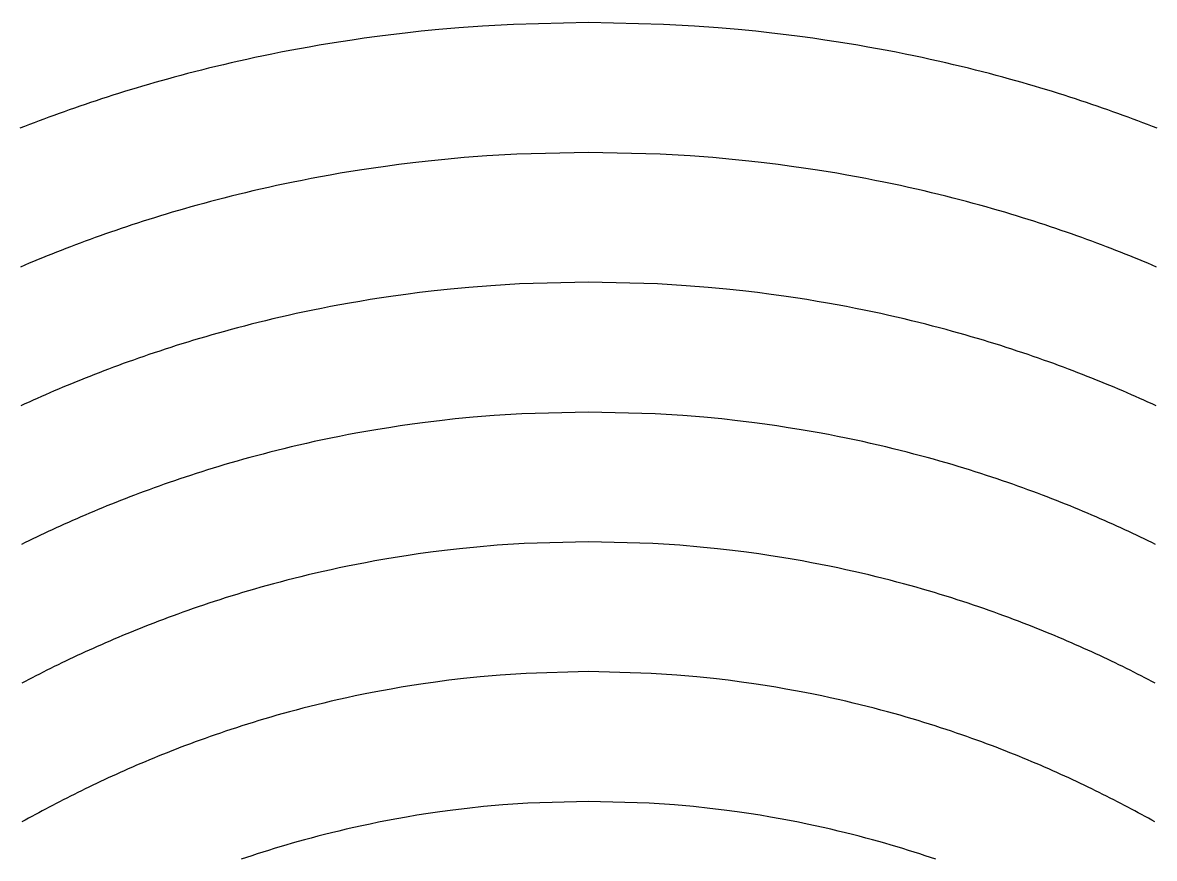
# Model space of a CAD drawing. Extents: x 2 to 198, y -170 to -3.
# Drawn here: x 76.64 to 122.85, y -95.03 to -60.92 of the extents above; entities that cross this region are included whole.
import ezdxf

# ---------------------------------------------------------------- set-up
doc = ezdxf.new("R2010")
doc.units = 0
doc.layers.add('MyLines', color=7, linetype='Continuous')

msp = doc.modelspace()

# ---------------------------------------------------------------- linework, layer by layer
at = {"layer": 'MyLines'}
for p, q in [((99.746, -60.921), (96.689, -60.992)), ((102.802, -60.992), (99.746, -60.921)), ((91.669, -61.417), (91.113, -61.489)), ((92.266, -61.346), (91.669, -61.417)), ((92.917, -61.275), (92.266, -61.346)), ((93.636, -61.204), (92.917, -61.275)), ((94.454, -61.133), (93.636, -61.204)), ((95.424, -61.063), (94.454, -61.133)), ((96.689, -60.992), (95.424, -61.063)), ((104.067, -61.063), (102.802, -60.992)), ((105.037, -61.133), (104.067, -61.063)), ((105.855, -61.204), (105.037, -61.133)), ((106.574, -61.275), (105.855, -61.204)), ((107.225, -61.346), (106.574, -61.275)), ((107.822, -61.417), (107.225, -61.346)), ((108.378, -61.489), (107.822, -61.417)), ((88.751, -61.846), (88.339, -61.918)), ((89.181, -61.774), (88.751, -61.846)), ((89.628, -61.703), (89.181, -61.774)), ((90.097, -61.631), (89.628, -61.703)), ((90.591, -61.56), (90.097, -61.631)), ((91.113, -61.489), (90.591, -61.56)), ((108.9, -61.56), (108.378, -61.489)), ((109.394, -61.631), (108.9, -61.56)), ((109.863, -61.703), (109.394, -61.631)), ((110.311, -61.774), (109.863, -61.703)), ((110.74, -61.846), (110.311, -61.774)), ((111.153, -61.918), (110.74, -61.846)), ((86.127, -62.35), (85.794, -62.422)), ((86.47, -62.277), (86.127, -62.35)), ((86.821, -62.205), (86.47, -62.277)), ((87.183, -62.133), (86.821, -62.205)), ((87.556, -62.061), (87.183, -62.133)), ((87.94, -61.989), (87.556, -62.061)), ((88.339, -61.918), (87.94, -61.989)), ((111.551, -61.989), (111.153, -61.918)), ((111.935, -62.061), (111.551, -61.989)), ((112.308, -62.133), (111.935, -62.061)), ((112.67, -62.205), (112.308, -62.133)), ((113.022, -62.277), (112.67, -62.205)), ((113.364, -62.35), (113.022, -62.277)), ((113.697, -62.422), (113.364, -62.35)), ((84.236, -62.785), (83.944, -62.857)), ((84.535, -62.712), (84.236, -62.785)), ((84.839, -62.639), (84.535, -62.712)), ((85.15, -62.567), (84.839, -62.639)), ((85.468, -62.494), (85.15, -62.567)), ((85.794, -62.422), (85.468, -62.494)), ((114.023, -62.494), (113.697, -62.422)), ((114.341, -62.567), (114.023, -62.494)), ((114.652, -62.639), (114.341, -62.567)), ((114.956, -62.712), (114.652, -62.639)), ((115.255, -62.785), (114.956, -62.712)), ((115.547, -62.857), (115.255, -62.785)), ((82.297, -63.296), (82.038, -63.369)), ((82.56, -63.223), (82.297, -63.296)), ((82.827, -63.149), (82.56, -63.223)), ((83.099, -63.076), (82.827, -63.149)), ((83.376, -63.003), (83.099, -63.076)), ((83.657, -62.93), (83.376, -63.003)), ((83.944, -62.857), (83.657, -62.93)), ((115.834, -62.93), (115.547, -62.857)), ((116.116, -63.003), (115.834, -62.93)), ((116.392, -63.076), (116.116, -63.003)), ((116.664, -63.149), (116.392, -63.076)), ((116.931, -63.223), (116.664, -63.149)), ((117.195, -63.296), (116.931, -63.223)), ((117.453, -63.369), (117.195, -63.296)), ((80.799, -63.738), (80.561, -63.811)), ((81.039, -63.664), (80.799, -63.738)), ((81.284, -63.59), (81.039, -63.664)), ((81.531, -63.516), (81.284, -63.59)), ((81.783, -63.443), (81.531, -63.516)), ((82.038, -63.369), (81.783, -63.443)), ((117.709, -63.443), (117.453, -63.369)), ((117.96, -63.516), (117.709, -63.443)), ((118.207, -63.59), (117.96, -63.516)), ((118.452, -63.664), (118.207, -63.59)), ((118.693, -63.738), (118.452, -63.664)), ((118.93, -63.811), (118.693, -63.738)), ((79.417, -64.182), (79.196, -64.257)), ((79.64, -64.108), (79.417, -64.182)), ((79.866, -64.034), (79.64, -64.108)), ((80.095, -63.959), (79.866, -64.034)), ((80.326, -63.885), (80.095, -63.959)), ((80.561, -63.811), (80.326, -63.885)), ((119.165, -63.885), (118.93, -63.811)), ((119.396, -63.959), (119.165, -63.885)), ((119.625, -64.034), (119.396, -63.959)), ((119.851, -64.108), (119.625, -64.034)), ((120.074, -64.182), (119.851, -64.108)), ((120.295, -64.257), (120.074, -64.182)), ((78.129, -64.63), (77.923, -64.705)), ((78.338, -64.555), (78.129, -64.63)), ((78.549, -64.48), (78.338, -64.555)), ((78.762, -64.406), (78.549, -64.48)), ((78.978, -64.331), (78.762, -64.406)), ((79.196, -64.257), (78.978, -64.331)), ((120.513, -64.331), (120.295, -64.257)), ((120.729, -64.406), (120.513, -64.331)), ((120.942, -64.48), (120.729, -64.406)), ((121.153, -64.555), (120.942, -64.48)), ((121.362, -64.63), (121.153, -64.555)), ((121.569, -64.705), (121.362, -64.63)), ((76.92, -65.081), (76.725, -65.156)), ((77.116, -65.006), (76.92, -65.081)), ((77.315, -64.93), (77.116, -65.006)), ((77.515, -64.855), (77.315, -64.93)), ((77.718, -64.78), (77.515, -64.855)), ((77.923, -64.705), (77.718, -64.78)), ((121.773, -64.78), (121.569, -64.705)), ((121.976, -64.855), (121.773, -64.78)), ((122.176, -64.93), (121.976, -64.855)), ((122.375, -65.006), (122.176, -64.93)), ((122.572, -65.081), (122.375, -65.006)), ((122.766, -65.156), (122.572, -65.081)), ((76.725, -65.156), (76.532, -65.232)), ((122.96, -65.232), (122.766, -65.156)), ((93.885, -66.502), (93.195, -66.573)), ((94.67, -66.431), (93.885, -66.502)), ((95.6, -66.36), (94.67, -66.431)), ((96.814, -66.289), (95.6, -66.36)), ((99.746, -66.219), (96.814, -66.289)), ((102.677, -66.289), (99.746, -66.219)), ((103.891, -66.36), (102.677, -66.289)), ((104.822, -66.431), (103.891, -66.36)), ((105.606, -66.502), (104.822, -66.431)), ((106.296, -66.573), (105.606, -66.502)), ((90.49, -66.928), (90.04, -67)), ((90.963, -66.857), (90.49, -66.928)), ((91.464, -66.786), (90.963, -66.857)), ((91.997, -66.715), (91.464, -66.786)), ((92.571, -66.644), (91.997, -66.715)), ((93.195, -66.573), (92.571, -66.644)), ((106.92, -66.644), (106.296, -66.573)), ((107.494, -66.715), (106.92, -66.644)), ((108.027, -66.786), (107.494, -66.715)), ((108.528, -66.857), (108.027, -66.786)), ((109.001, -66.928), (108.528, -66.857)), ((109.451, -67), (109.001, -66.928)), ((87.692, -67.43), (87.345, -67.502)), ((88.05, -67.358), (87.692, -67.43)), ((88.42, -67.286), (88.05, -67.358)), ((88.802, -67.215), (88.42, -67.286)), ((89.198, -67.143), (88.802, -67.215)), ((89.61, -67.071), (89.198, -67.143)), ((90.04, -67), (89.61, -67.071)), ((109.881, -67.071), (109.451, -67)), ((110.293, -67.143), (109.881, -67.071)), ((110.689, -67.215), (110.293, -67.143)), ((111.072, -67.286), (110.689, -67.215)), ((111.441, -67.358), (111.072, -67.286)), ((111.799, -67.43), (111.441, -67.358)), ((112.146, -67.502), (111.799, -67.43)), ((85.741, -67.863), (85.442, -67.935)), ((86.046, -67.79), (85.741, -67.863)), ((86.359, -67.718), (86.046, -67.79)), ((86.679, -67.646), (86.359, -67.718)), ((87.008, -67.574), (86.679, -67.646)), ((87.345, -67.502), (87.008, -67.574)), ((112.483, -67.574), (112.146, -67.502)), ((112.812, -67.646), (112.483, -67.574)), ((113.132, -67.718), (112.812, -67.646)), ((113.445, -67.79), (113.132, -67.718)), ((113.75, -67.863), (113.445, -67.79)), ((114.049, -67.935), (113.75, -67.863)), ((83.771, -68.371), (83.51, -68.444)), ((84.037, -68.298), (83.771, -68.371)), ((84.307, -68.225), (84.037, -68.298)), ((84.583, -68.153), (84.307, -68.225)), ((84.863, -68.08), (84.583, -68.153)), ((85.15, -68.007), (84.863, -68.08)), ((85.442, -67.935), (85.15, -68.007)), ((114.341, -68.007), (114.049, -67.935)), ((114.628, -68.08), (114.341, -68.007)), ((114.909, -68.153), (114.628, -68.08)), ((115.184, -68.225), (114.909, -68.153)), ((115.454, -68.298), (115.184, -68.225)), ((115.72, -68.371), (115.454, -68.298)), ((115.981, -68.444), (115.72, -68.371)), ((82.265, -68.81), (82.027, -68.883)), ((82.506, -68.736), (82.265, -68.81)), ((82.751, -68.663), (82.506, -68.736)), ((83, -68.59), (82.751, -68.663)), ((83.253, -68.517), (83, -68.59)), ((83.51, -68.444), (83.253, -68.517)), ((116.238, -68.517), (115.981, -68.444)), ((116.491, -68.59), (116.238, -68.517)), ((116.74, -68.663), (116.491, -68.59)), ((116.985, -68.736), (116.74, -68.663)), ((117.226, -68.81), (116.985, -68.736)), ((117.464, -68.883), (117.226, -68.81)), ((80.885, -69.251), (80.665, -69.325)), ((81.107, -69.177), (80.885, -69.251)), ((81.332, -69.104), (81.107, -69.177)), ((81.561, -69.03), (81.332, -69.104)), ((81.792, -68.956), (81.561, -69.03)), ((82.027, -68.883), (81.792, -68.956)), ((117.699, -68.956), (117.464, -68.883)), ((117.93, -69.03), (117.699, -68.956)), ((118.159, -69.104), (117.93, -69.03)), ((118.384, -69.177), (118.159, -69.104)), ((118.607, -69.251), (118.384, -69.177)), ((118.826, -69.325), (118.607, -69.251)), ((79.604, -69.696), (79.399, -69.77)), ((79.811, -69.621), (79.604, -69.696)), ((80.021, -69.547), (79.811, -69.621)), ((80.233, -69.473), (80.021, -69.547)), ((80.448, -69.399), (80.233, -69.473)), ((80.665, -69.325), (80.448, -69.399)), ((119.044, -69.399), (118.826, -69.325)), ((119.258, -69.473), (119.044, -69.399)), ((119.47, -69.547), (119.258, -69.473)), ((119.68, -69.621), (119.47, -69.547)), ((119.887, -69.696), (119.68, -69.621)), ((120.092, -69.77), (119.887, -69.696)), ((78.212, -70.218), (78.021, -70.293)), ((78.405, -70.143), (78.212, -70.218)), ((78.6, -70.068), (78.405, -70.143)), ((78.796, -69.993), (78.6, -70.068)), ((78.995, -69.919), (78.796, -69.993)), ((79.196, -69.844), (78.995, -69.919)), ((79.399, -69.77), (79.196, -69.844)), ((120.295, -69.844), (120.092, -69.77)), ((120.496, -69.919), (120.295, -69.844)), ((120.695, -69.993), (120.496, -69.919)), ((120.892, -70.068), (120.695, -69.993)), ((121.086, -70.143), (120.892, -70.068)), ((121.279, -70.218), (121.086, -70.143)), ((121.47, -70.293), (121.279, -70.218)), ((77.092, -70.668), (76.911, -70.744)), ((77.275, -70.593), (77.092, -70.668)), ((77.459, -70.518), (77.275, -70.593)), ((77.644, -70.443), (77.459, -70.518)), ((77.832, -70.367), (77.644, -70.443)), ((78.021, -70.293), (77.832, -70.367)), ((121.659, -70.367), (121.47, -70.293)), ((121.847, -70.443), (121.659, -70.367)), ((122.033, -70.518), (121.847, -70.443)), ((122.217, -70.593), (122.033, -70.518)), ((122.399, -70.668), (122.217, -70.593)), ((122.58, -70.744), (122.399, -70.668)), ((76.732, -70.819), (76.554, -70.895)), ((76.911, -70.744), (76.732, -70.819)), ((122.759, -70.819), (122.58, -70.744)), ((122.937, -70.895), (122.759, -70.819)), ((96.925, -71.587), (95.757, -71.658)), ((99.746, -71.516), (96.925, -71.587)), ((102.567, -71.587), (99.746, -71.516)), ((103.734, -71.658), (102.567, -71.587)), ((92.289, -72.012), (91.776, -72.083)), ((92.841, -71.941), (92.289, -72.012)), ((93.442, -71.87), (92.841, -71.941)), ((94.106, -71.799), (93.442, -71.87)), ((94.861, -71.728), (94.106, -71.799)), ((95.757, -71.658), (94.861, -71.728)), ((104.63, -71.728), (103.734, -71.658)), ((105.385, -71.799), (104.63, -71.728)), ((106.05, -71.87), (105.385, -71.799)), ((106.65, -71.941), (106.05, -71.87)), ((107.202, -72.012), (106.65, -71.941)), ((107.716, -72.083), (107.202, -72.012)), ((89.213, -72.511), (88.845, -72.583)), ((89.594, -72.44), (89.213, -72.511)), ((89.991, -72.368), (89.594, -72.44)), ((90.405, -72.297), (89.991, -72.368)), ((90.838, -72.226), (90.405, -72.297)), ((91.294, -72.154), (90.838, -72.226)), ((91.776, -72.083), (91.294, -72.154)), ((108.198, -72.154), (107.716, -72.083)), ((108.653, -72.226), (108.198, -72.154)), ((109.087, -72.297), (108.653, -72.226)), ((109.5, -72.368), (109.087, -72.297)), ((109.897, -72.44), (109.5, -72.368)), ((110.278, -72.511), (109.897, -72.44)), ((110.646, -72.583), (110.278, -72.511)), ((87.169, -72.942), (86.86, -73.014)), ((87.485, -72.87), (87.169, -72.942)), ((87.81, -72.798), (87.485, -72.87)), ((88.145, -72.727), (87.81, -72.798)), ((88.489, -72.655), (88.145, -72.727)), ((88.845, -72.583), (88.489, -72.655)), ((111.002, -72.655), (110.646, -72.583)), ((111.347, -72.727), (111.002, -72.655)), ((111.681, -72.798), (111.347, -72.727)), ((112.006, -72.87), (111.681, -72.798)), ((112.322, -72.942), (112.006, -72.87)), ((112.631, -73.014), (112.322, -72.942)), ((85.15, -73.448), (84.884, -73.521)), ((85.42, -73.376), (85.15, -73.448)), ((85.696, -73.303), (85.42, -73.376)), ((85.977, -73.231), (85.696, -73.303)), ((86.265, -73.159), (85.977, -73.231)), ((86.559, -73.086), (86.265, -73.159)), ((86.86, -73.014), (86.559, -73.086)), ((112.932, -73.086), (112.631, -73.014)), ((113.226, -73.159), (112.932, -73.086)), ((113.514, -73.231), (113.226, -73.159)), ((113.795, -73.303), (113.514, -73.231)), ((114.071, -73.376), (113.795, -73.303)), ((114.342, -73.448), (114.071, -73.376)), ((114.607, -73.521), (114.342, -73.448)), ((83.625, -73.884), (83.385, -73.957)), ((83.869, -73.811), (83.625, -73.884)), ((84.116, -73.739), (83.869, -73.811)), ((84.368, -73.666), (84.116, -73.739)), ((84.624, -73.593), (84.368, -73.666)), ((84.884, -73.521), (84.624, -73.593)), ((114.868, -73.593), (114.607, -73.521)), ((115.124, -73.666), (114.868, -73.593)), ((115.375, -73.739), (115.124, -73.666)), ((115.623, -73.811), (115.375, -73.739)), ((115.866, -73.884), (115.623, -73.811)), ((116.106, -73.957), (115.866, -73.884)), ((82.238, -74.323), (82.018, -74.397)), ((82.461, -74.25), (82.238, -74.323)), ((82.687, -74.177), (82.461, -74.25)), ((82.917, -74.103), (82.687, -74.177)), ((83.149, -74.03), (82.917, -74.103)), ((83.385, -73.957), (83.149, -74.03)), ((116.342, -74.03), (116.106, -73.957)), ((116.575, -74.103), (116.342, -74.03)), ((116.804, -74.177), (116.575, -74.103)), ((117.03, -74.25), (116.804, -74.177)), ((117.253, -74.323), (117.03, -74.25)), ((117.473, -74.397), (117.253, -74.323)), ((80.754, -74.839), (80.551, -74.913)), ((80.958, -74.765), (80.754, -74.839)), ((81.165, -74.691), (80.958, -74.765)), ((81.374, -74.617), (81.165, -74.691)), ((81.586, -74.544), (81.374, -74.617)), ((81.801, -74.47), (81.586, -74.544)), ((82.018, -74.397), (81.801, -74.47)), ((117.691, -74.47), (117.473, -74.397)), ((117.905, -74.544), (117.691, -74.47)), ((118.117, -74.617), (117.905, -74.544)), ((118.326, -74.691), (118.117, -74.617)), ((118.533, -74.765), (118.326, -74.691)), ((118.738, -74.839), (118.533, -74.765)), ((118.94, -74.913), (118.738, -74.839)), ((79.573, -75.283), (79.383, -75.358)), ((79.764, -75.209), (79.573, -75.283)), ((79.958, -75.135), (79.764, -75.209)), ((80.154, -75.061), (79.958, -75.135)), ((80.351, -74.987), (80.154, -75.061)), ((80.551, -74.913), (80.351, -74.987)), ((119.14, -74.987), (118.94, -74.913)), ((119.337, -75.061), (119.14, -74.987)), ((119.533, -75.135), (119.337, -75.061)), ((119.727, -75.209), (119.533, -75.135)), ((119.918, -75.283), (119.727, -75.209)), ((120.108, -75.358), (119.918, -75.283)), ((78.462, -75.73), (78.283, -75.805)), ((78.643, -75.656), (78.462, -75.73)), ((78.825, -75.581), (78.643, -75.656)), ((79.009, -75.507), (78.825, -75.581)), ((79.195, -75.432), (79.009, -75.507)), ((79.383, -75.358), (79.195, -75.432)), ((120.296, -75.432), (120.108, -75.358)), ((120.482, -75.507), (120.296, -75.432)), ((120.666, -75.581), (120.482, -75.507)), ((120.848, -75.656), (120.666, -75.581)), ((121.029, -75.73), (120.848, -75.656)), ((121.208, -75.805), (121.029, -75.73)), ((77.41, -76.18), (77.24, -76.256)), ((77.582, -76.105), (77.41, -76.18)), ((77.755, -76.03), (77.582, -76.105)), ((77.929, -75.955), (77.755, -76.03)), ((78.105, -75.88), (77.929, -75.955)), ((78.283, -75.805), (78.105, -75.88)), ((121.386, -75.88), (121.208, -75.805)), ((121.562, -75.955), (121.386, -75.88)), ((121.736, -76.03), (121.562, -75.955)), ((121.909, -76.105), (121.736, -76.03)), ((122.081, -76.18), (121.909, -76.105)), ((122.251, -76.256), (122.081, -76.18)), ((76.738, -76.482), (76.573, -76.557)), ((76.904, -76.406), (76.738, -76.482)), ((77.071, -76.331), (76.904, -76.406)), ((77.24, -76.256), (77.071, -76.331)), ((122.42, -76.331), (122.251, -76.256)), ((122.587, -76.406), (122.42, -76.331)), ((122.753, -76.482), (122.587, -76.406)), ((122.918, -76.557), (122.753, -76.482)), ((94.304, -77.097), (93.662, -77.168)), ((95.032, -77.026), (94.304, -77.097)), ((95.896, -76.955), (95.032, -77.026)), ((97.023, -76.884), (95.896, -76.955)), ((99.746, -76.814), (97.023, -76.884)), ((102.468, -76.884), (99.746, -76.814)), ((103.595, -76.955), (102.468, -76.884)), ((104.459, -77.026), (103.595, -76.955)), ((105.187, -77.097), (104.459, -77.026)), ((105.829, -77.168), (105.187, -77.097)), ((90.731, -77.594), (90.332, -77.666)), ((91.149, -77.523), (90.731, -77.594)), ((91.589, -77.452), (91.149, -77.523)), ((92.054, -77.381), (91.589, -77.452)), ((92.55, -77.31), (92.054, -77.381)), ((93.083, -77.239), (92.55, -77.31)), ((93.662, -77.168), (93.083, -77.239)), ((106.408, -77.239), (105.829, -77.168)), ((106.941, -77.31), (106.408, -77.239)), ((107.437, -77.381), (106.941, -77.31)), ((107.902, -77.452), (107.437, -77.381)), ((108.342, -77.523), (107.902, -77.452)), ((108.76, -77.594), (108.342, -77.523)), ((109.159, -77.666), (108.76, -77.594)), ((88.549, -78.023), (88.227, -78.095)), ((88.882, -77.952), (88.549, -78.023)), ((89.225, -77.88), (88.882, -77.952)), ((89.581, -77.809), (89.225, -77.88)), ((89.949, -77.737), (89.581, -77.809)), ((90.332, -77.666), (89.949, -77.737)), ((109.542, -77.737), (109.159, -77.666)), ((109.911, -77.809), (109.542, -77.737)), ((110.266, -77.88), (109.911, -77.809)), ((110.609, -77.952), (110.266, -77.88)), ((110.942, -78.023), (110.609, -77.952)), ((111.265, -78.095), (110.942, -78.023)), ((86.457, -78.527), (86.185, -78.599)), ((86.735, -78.455), (86.457, -78.527)), ((87.019, -78.383), (86.735, -78.455)), ((87.309, -78.311), (87.019, -78.383)), ((87.607, -78.239), (87.309, -78.311)), ((87.913, -78.167), (87.607, -78.239)), ((88.227, -78.095), (87.913, -78.167)), ((111.578, -78.167), (111.265, -78.095)), ((111.884, -78.239), (111.578, -78.167)), ((112.182, -78.311), (111.884, -78.239)), ((112.472, -78.383), (112.182, -78.311)), ((112.756, -78.455), (112.472, -78.383)), ((113.034, -78.527), (112.756, -78.455)), ((113.306, -78.599), (113.034, -78.527)), ((84.902, -78.961), (84.659, -79.034)), ((85.149, -78.889), (84.902, -78.961)), ((85.401, -78.816), (85.149, -78.889)), ((85.657, -78.744), (85.401, -78.816)), ((85.919, -78.671), (85.657, -78.744)), ((86.185, -78.599), (85.919, -78.671)), ((113.573, -78.671), (113.306, -78.599)), ((113.834, -78.744), (113.573, -78.671)), ((114.09, -78.816), (113.834, -78.744)), ((114.342, -78.889), (114.09, -78.816)), ((114.589, -78.961), (114.342, -78.889)), ((114.832, -79.034), (114.589, -78.961)), ((83.279, -79.471), (83.06, -79.544)), ((83.5, -79.398), (83.279, -79.471)), ((83.725, -79.325), (83.5, -79.398)), ((83.953, -79.252), (83.725, -79.325)), ((84.185, -79.179), (83.953, -79.252)), ((84.42, -79.107), (84.185, -79.179)), ((84.659, -79.034), (84.42, -79.107)), ((115.071, -79.107), (114.832, -79.034)), ((115.306, -79.179), (115.071, -79.107)), ((115.538, -79.252), (115.306, -79.179)), ((115.766, -79.325), (115.538, -79.252)), ((115.991, -79.398), (115.766, -79.325)), ((116.212, -79.471), (115.991, -79.398)), ((116.431, -79.544), (116.212, -79.471)), ((82.01, -79.91), (81.808, -79.984)), ((82.215, -79.837), (82.01, -79.91)), ((82.422, -79.764), (82.215, -79.837)), ((82.632, -79.69), (82.422, -79.764)), ((82.845, -79.617), (82.632, -79.69)), ((83.06, -79.544), (82.845, -79.617)), ((116.646, -79.617), (116.431, -79.544)), ((116.859, -79.69), (116.646, -79.617)), ((117.069, -79.764), (116.859, -79.69)), ((117.276, -79.837), (117.069, -79.764)), ((117.481, -79.91), (117.276, -79.837)), ((117.683, -79.984), (117.481, -79.91)), ((80.831, -80.352), (80.641, -80.426)), ((81.022, -80.278), (80.831, -80.352)), ((81.215, -80.205), (81.022, -80.278)), ((81.41, -80.131), (81.215, -80.205)), ((81.608, -80.057), (81.41, -80.131)), ((81.808, -79.984), (81.608, -80.057)), ((117.883, -80.057), (117.683, -79.984)), ((118.081, -80.131), (117.883, -80.057)), ((118.276, -80.205), (118.081, -80.131)), ((118.469, -80.278), (118.276, -80.205)), ((118.661, -80.352), (118.469, -80.278)), ((118.85, -80.426), (118.661, -80.352)), ((79.724, -80.797), (79.546, -80.871)), ((79.904, -80.722), (79.724, -80.797)), ((80.086, -80.648), (79.904, -80.722)), ((80.269, -80.574), (80.086, -80.648)), ((80.454, -80.5), (80.269, -80.574)), ((80.641, -80.426), (80.454, -80.5)), ((119.037, -80.5), (118.85, -80.426)), ((119.222, -80.574), (119.037, -80.5)), ((119.405, -80.648), (119.222, -80.574)), ((119.587, -80.722), (119.405, -80.648)), ((119.767, -80.797), (119.587, -80.722)), ((119.945, -80.871), (119.767, -80.797)), ((78.511, -81.318), (78.344, -81.393)), ((78.68, -81.243), (78.511, -81.318)), ((78.85, -81.169), (78.68, -81.243)), ((79.022, -81.094), (78.85, -81.169)), ((79.195, -81.02), (79.022, -81.094)), ((79.37, -80.945), (79.195, -81.02)), ((79.546, -80.871), (79.37, -80.945)), ((120.121, -80.945), (119.945, -80.871)), ((120.296, -81.02), (120.121, -80.945)), ((120.469, -81.094), (120.296, -81.02)), ((120.641, -81.169), (120.469, -81.094)), ((120.811, -81.243), (120.641, -81.169)), ((120.98, -81.318), (120.811, -81.243)), ((121.147, -81.393), (120.98, -81.318)), ((77.528, -81.768), (77.369, -81.843)), ((77.689, -81.693), (77.528, -81.768)), ((77.85, -81.618), (77.689, -81.693)), ((78.014, -81.543), (77.85, -81.618)), ((78.178, -81.468), (78.014, -81.543)), ((78.344, -81.393), (78.178, -81.468)), ((121.313, -81.468), (121.147, -81.393)), ((121.477, -81.543), (121.313, -81.468)), ((121.641, -81.618), (121.477, -81.543)), ((121.803, -81.693), (121.641, -81.618)), ((121.963, -81.768), (121.803, -81.693)), ((122.122, -81.843), (121.963, -81.768)), ((76.743, -82.144), (76.59, -82.22)), ((76.898, -82.069), (76.743, -82.144)), ((77.054, -81.994), (76.898, -82.069)), ((77.211, -81.918), (77.054, -81.994)), ((77.369, -81.843), (77.211, -81.918)), ((97.113, -82.182), (96.023, -82.253)), ((99.746, -82.111), (97.113, -82.182)), ((102.378, -82.182), (99.746, -82.111)), ((103.469, -82.253), (102.378, -82.182)), ((122.281, -81.918), (122.122, -81.843)), ((122.437, -81.994), (122.281, -81.918)), ((122.593, -82.069), (122.437, -81.994)), ((122.748, -82.144), (122.593, -82.069)), ((122.901, -82.22), (122.748, -82.144)), ((92.306, -82.678), (91.856, -82.749)), ((92.786, -82.607), (92.306, -82.678)), ((93.301, -82.536), (92.786, -82.607)), ((93.862, -82.465), (93.301, -82.536)), ((94.482, -82.394), (93.862, -82.465)), ((95.187, -82.323), (94.482, -82.394)), ((96.023, -82.253), (95.187, -82.323)), ((104.305, -82.323), (103.469, -82.253)), ((105.009, -82.394), (104.305, -82.323)), ((105.63, -82.465), (105.009, -82.394)), ((106.19, -82.536), (105.63, -82.465)), ((106.706, -82.607), (106.19, -82.536)), ((107.185, -82.678), (106.706, -82.607)), ((107.635, -82.749), (107.185, -82.678)), ((89.912, -83.106), (89.569, -83.177)), ((90.269, -83.034), (89.912, -83.106)), ((90.639, -82.963), (90.269, -83.034)), ((91.026, -82.892), (90.639, -82.963)), ((91.43, -82.82), (91.026, -82.892)), ((91.856, -82.749), (91.43, -82.82)), ((108.061, -82.82), (107.635, -82.749)), ((108.465, -82.892), (108.061, -82.82)), ((108.852, -82.963), (108.465, -82.892)), ((109.222, -83.034), (108.852, -82.963)), ((109.579, -83.106), (109.222, -83.034)), ((109.922, -83.177), (109.579, -83.106)), ((87.715, -83.607), (87.433, -83.679)), ((88.003, -83.536), (87.715, -83.607)), ((88.299, -83.464), (88.003, -83.536)), ((88.602, -83.392), (88.299, -83.464)), ((88.915, -83.32), (88.602, -83.392)), ((89.237, -83.249), (88.915, -83.32)), ((89.569, -83.177), (89.237, -83.249)), ((110.255, -83.249), (109.922, -83.177)), ((110.576, -83.32), (110.255, -83.249)), ((110.889, -83.392), (110.576, -83.32)), ((111.193, -83.464), (110.889, -83.392)), ((111.488, -83.536), (111.193, -83.464)), ((111.777, -83.607), (111.488, -83.536)), ((112.058, -83.679), (111.777, -83.607)), ((86.115, -84.04), (85.867, -84.112)), ((86.368, -83.968), (86.115, -84.04)), ((86.626, -83.895), (86.368, -83.968)), ((86.889, -83.823), (86.626, -83.895)), ((87.158, -83.751), (86.889, -83.823)), ((87.433, -83.679), (87.158, -83.751)), ((112.333, -83.751), (112.058, -83.679)), ((112.602, -83.823), (112.333, -83.751)), ((112.865, -83.895), (112.602, -83.823)), ((113.123, -83.968), (112.865, -83.895)), ((113.376, -84.04), (113.123, -83.968)), ((113.624, -84.112), (113.376, -84.04)), ((84.466, -84.547), (84.245, -84.62)), ((84.69, -84.475), (84.466, -84.547)), ((84.918, -84.402), (84.69, -84.475)), ((85.149, -84.329), (84.918, -84.402)), ((85.384, -84.257), (85.149, -84.329)), ((85.624, -84.184), (85.384, -84.257)), ((85.867, -84.112), (85.624, -84.184)), ((113.867, -84.184), (113.624, -84.112)), ((114.107, -84.257), (113.867, -84.184)), ((114.342, -84.329), (114.107, -84.257)), ((114.573, -84.402), (114.342, -84.329)), ((114.801, -84.475), (114.573, -84.402)), ((115.025, -84.547), (114.801, -84.475)), ((115.246, -84.62), (115.025, -84.547)), ((83.186, -84.984), (82.983, -85.058)), ((83.392, -84.911), (83.186, -84.984)), ((83.601, -84.838), (83.392, -84.911)), ((83.813, -84.766), (83.601, -84.838)), ((84.027, -84.693), (83.813, -84.766)), ((84.245, -84.62), (84.027, -84.693)), ((115.464, -84.693), (115.246, -84.62)), ((115.678, -84.766), (115.464, -84.693)), ((115.89, -84.838), (115.678, -84.766)), ((116.099, -84.911), (115.89, -84.838)), ((116.305, -84.984), (116.099, -84.911)), ((116.508, -85.058), (116.305, -84.984)), ((82.003, -85.424), (81.814, -85.498)), ((82.195, -85.351), (82.003, -85.424)), ((82.388, -85.277), (82.195, -85.351)), ((82.584, -85.204), (82.388, -85.277)), ((82.782, -85.131), (82.584, -85.204)), ((82.983, -85.058), (82.782, -85.131)), ((116.709, -85.131), (116.508, -85.058)), ((116.907, -85.204), (116.709, -85.131)), ((117.103, -85.277), (116.907, -85.204)), ((117.297, -85.351), (117.103, -85.277)), ((117.488, -85.424), (117.297, -85.351)), ((117.677, -85.498), (117.488, -85.424)), ((80.72, -85.94), (80.544, -86.014)), ((80.898, -85.866), (80.72, -85.94)), ((81.077, -85.792), (80.898, -85.866)), ((81.259, -85.718), (81.077, -85.792)), ((81.442, -85.645), (81.259, -85.718)), ((81.627, -85.571), (81.442, -85.645)), ((81.814, -85.498), (81.627, -85.571)), ((117.864, -85.571), (117.677, -85.498)), ((118.049, -85.645), (117.864, -85.571)), ((118.233, -85.718), (118.049, -85.645)), ((118.414, -85.792), (118.233, -85.718)), ((118.593, -85.866), (118.414, -85.792)), ((118.771, -85.94), (118.593, -85.866)), ((118.947, -86.014), (118.771, -85.94)), ((79.689, -86.384), (79.523, -86.459)), ((79.857, -86.31), (79.689, -86.384)), ((80.027, -86.236), (79.857, -86.31)), ((80.198, -86.162), (80.027, -86.236)), ((80.37, -86.088), (80.198, -86.162)), ((80.544, -86.014), (80.37, -86.088)), ((119.121, -86.088), (118.947, -86.014)), ((119.294, -86.162), (119.121, -86.088)), ((119.464, -86.236), (119.294, -86.162)), ((119.634, -86.31), (119.464, -86.236)), ((119.802, -86.384), (119.634, -86.31)), ((119.968, -86.459), (119.802, -86.384)), ((78.712, -86.831), (78.554, -86.906)), ((78.872, -86.756), (78.712, -86.831)), ((79.033, -86.682), (78.872, -86.756)), ((79.195, -86.607), (79.033, -86.682)), ((79.358, -86.533), (79.195, -86.607)), ((79.523, -86.459), (79.358, -86.533)), ((120.133, -86.533), (119.968, -86.459)), ((120.296, -86.607), (120.133, -86.533)), ((120.458, -86.682), (120.296, -86.607)), ((120.619, -86.756), (120.458, -86.682)), ((120.779, -86.831), (120.619, -86.756)), ((120.937, -86.906), (120.779, -86.831)), ((77.782, -87.28), (77.631, -87.355)), ((77.934, -87.205), (77.782, -87.28)), ((78.087, -87.13), (77.934, -87.205)), ((78.242, -87.055), (78.087, -87.13)), ((78.397, -86.981), (78.242, -87.055)), ((78.554, -86.906), (78.397, -86.981)), ((121.094, -86.981), (120.937, -86.906)), ((121.249, -87.055), (121.094, -86.981)), ((121.404, -87.13), (121.249, -87.055)), ((121.557, -87.205), (121.404, -87.13)), ((121.709, -87.28), (121.557, -87.205)), ((121.86, -87.355), (121.709, -87.28)), ((76.893, -87.732), (76.748, -87.807)), ((77.038, -87.656), (76.893, -87.732)), ((77.185, -87.581), (77.038, -87.656)), ((77.333, -87.506), (77.185, -87.581)), ((77.481, -87.43), (77.333, -87.506)), ((77.631, -87.355), (77.481, -87.43)), ((94.042, -87.762), (93.499, -87.833)), ((94.644, -87.692), (94.042, -87.762)), ((95.327, -87.621), (94.644, -87.692)), ((96.137, -87.55), (95.327, -87.621)), ((97.194, -87.479), (96.137, -87.55)), ((99.746, -87.409), (97.194, -87.479)), ((102.298, -87.479), (99.746, -87.409)), ((103.354, -87.55), (102.298, -87.479)), ((104.164, -87.621), (103.354, -87.55)), ((104.847, -87.692), (104.164, -87.621)), ((105.449, -87.762), (104.847, -87.692)), ((105.992, -87.833), (105.449, -87.762)), ((122.01, -87.43), (121.86, -87.355)), ((122.159, -87.506), (122.01, -87.43)), ((122.306, -87.581), (122.159, -87.506)), ((122.453, -87.656), (122.306, -87.581)), ((122.598, -87.732), (122.453, -87.656)), ((122.743, -87.807), (122.598, -87.732)), ((76.748, -87.807), (76.604, -87.883)), ((91.293, -88.189), (90.918, -88.26)), ((91.685, -88.118), (91.293, -88.189)), ((92.098, -88.047), (91.685, -88.118)), ((92.534, -87.975), (92.098, -88.047)), ((92.999, -87.904), (92.534, -87.975)), ((93.499, -87.833), (92.999, -87.904)), ((106.492, -87.904), (105.992, -87.833)), ((106.957, -87.975), (106.492, -87.904)), ((107.393, -88.047), (106.957, -87.975)), ((107.806, -88.118), (107.393, -88.047)), ((108.198, -88.189), (107.806, -88.118)), ((108.573, -88.26), (108.198, -88.189)), ((122.887, -87.883), (122.743, -87.807)), ((88.943, -88.689), (88.649, -88.761)), ((89.246, -88.617), (88.943, -88.689)), ((89.558, -88.546), (89.246, -88.617)), ((89.881, -88.474), (89.558, -88.546)), ((90.214, -88.403), (89.881, -88.474)), ((90.559, -88.331), (90.214, -88.403)), ((90.918, -88.26), (90.559, -88.331)), ((108.932, -88.331), (108.573, -88.26)), ((109.277, -88.403), (108.932, -88.331)), ((109.611, -88.474), (109.277, -88.403)), ((109.933, -88.546), (109.611, -88.474)), ((110.245, -88.617), (109.933, -88.546)), ((110.548, -88.689), (110.245, -88.617)), ((110.842, -88.761), (110.548, -88.689)), ((87.282, -89.12), (87.027, -89.192)), ((87.543, -89.048), (87.282, -89.12)), ((87.81, -88.976), (87.543, -89.048)), ((88.083, -88.904), (87.81, -88.976)), ((88.362, -88.832), (88.083, -88.904)), ((88.649, -88.761), (88.362, -88.832)), ((111.129, -88.832), (110.842, -88.761)), ((111.409, -88.904), (111.129, -88.832)), ((111.681, -88.976), (111.409, -88.904)), ((111.948, -89.048), (111.681, -88.976)), ((112.209, -89.12), (111.948, -89.048)), ((112.464, -89.192), (112.209, -89.12)), ((85.594, -89.625), (85.37, -89.698)), ((85.823, -89.553), (85.594, -89.625)), ((86.055, -89.48), (85.823, -89.553)), ((86.291, -89.408), (86.055, -89.48)), ((86.532, -89.336), (86.291, -89.408)), ((86.777, -89.264), (86.532, -89.336)), ((87.027, -89.192), (86.777, -89.264)), ((112.714, -89.264), (112.464, -89.192)), ((112.959, -89.336), (112.714, -89.264)), ((113.2, -89.408), (112.959, -89.336)), ((113.436, -89.48), (113.2, -89.408)), ((113.669, -89.553), (113.436, -89.48)), ((113.897, -89.625), (113.669, -89.553)), ((114.121, -89.698), (113.897, -89.625)), ((84.298, -90.061), (84.093, -90.133)), ((84.506, -89.988), (84.298, -90.061)), ((84.717, -89.915), (84.506, -89.988)), ((84.931, -89.843), (84.717, -89.915)), ((85.149, -89.77), (84.931, -89.843)), ((85.37, -89.698), (85.149, -89.77)), ((114.342, -89.77), (114.121, -89.698)), ((114.56, -89.843), (114.342, -89.77)), ((114.774, -89.915), (114.56, -89.843)), ((114.985, -89.988), (114.774, -89.915)), ((115.193, -90.061), (114.985, -89.988)), ((115.399, -90.133), (115.193, -90.061)), ((83.106, -90.498), (82.916, -90.571)), ((83.298, -90.425), (83.106, -90.498)), ((83.493, -90.352), (83.298, -90.425)), ((83.69, -90.279), (83.493, -90.352)), ((83.89, -90.206), (83.69, -90.279)), ((84.093, -90.133), (83.89, -90.206)), ((115.601, -90.206), (115.399, -90.133)), ((115.801, -90.279), (115.601, -90.206)), ((115.998, -90.352), (115.801, -90.279)), ((116.193, -90.425), (115.998, -90.352)), ((116.385, -90.498), (116.193, -90.425)), ((116.575, -90.571), (116.385, -90.498)), ((81.819, -91.011), (81.644, -91.085)), ((81.997, -90.938), (81.819, -91.011)), ((82.177, -90.864), (81.997, -90.938)), ((82.359, -90.791), (82.177, -90.864)), ((82.542, -90.718), (82.359, -90.791)), ((82.728, -90.644), (82.542, -90.718)), ((82.916, -90.571), (82.728, -90.644)), ((116.763, -90.644), (116.575, -90.571)), ((116.949, -90.718), (116.763, -90.644)), ((117.133, -90.791), (116.949, -90.718)), ((117.314, -90.864), (117.133, -90.791)), ((117.494, -90.938), (117.314, -90.864)), ((117.672, -91.011), (117.494, -90.938)), ((117.848, -91.085), (117.672, -91.011)), ((80.79, -91.453), (80.624, -91.527)), ((80.957, -91.38), (80.79, -91.453)), ((81.126, -91.306), (80.957, -91.38)), ((81.297, -91.232), (81.126, -91.306)), ((81.469, -91.158), (81.297, -91.232)), ((81.644, -91.085), (81.469, -91.158)), ((118.022, -91.158), (117.848, -91.085)), ((118.194, -91.232), (118.022, -91.158)), ((118.365, -91.306), (118.194, -91.232)), ((118.534, -91.38), (118.365, -91.306)), ((118.701, -91.453), (118.534, -91.38)), ((118.867, -91.527), (118.701, -91.453)), ((79.816, -91.898), (79.659, -91.972)), ((79.975, -91.824), (79.816, -91.898)), ((80.135, -91.749), (79.975, -91.824)), ((80.296, -91.675), (80.135, -91.749)), ((80.459, -91.601), (80.296, -91.675)), ((80.624, -91.527), (80.459, -91.601)), ((119.032, -91.601), (118.867, -91.527)), ((119.195, -91.675), (119.032, -91.601)), ((119.356, -91.749), (119.195, -91.675)), ((119.516, -91.824), (119.356, -91.749)), ((119.675, -91.898), (119.516, -91.824)), ((119.832, -91.972), (119.675, -91.898)), ((78.891, -92.344), (78.741, -92.419)), ((79.042, -92.27), (78.891, -92.344)), ((79.194, -92.195), (79.042, -92.27)), ((79.348, -92.121), (79.194, -92.195)), ((79.503, -92.046), (79.348, -92.121)), ((79.659, -91.972), (79.503, -92.046)), ((119.988, -92.046), (119.832, -91.972)), ((120.143, -92.121), (119.988, -92.046)), ((120.297, -92.195), (120.143, -92.121)), ((120.449, -92.27), (120.297, -92.195)), ((120.6, -92.344), (120.449, -92.27)), ((120.75, -92.419), (120.6, -92.344)), ((77.865, -92.868), (77.722, -92.943)), ((78.008, -92.793), (77.865, -92.868)), ((78.153, -92.718), (78.008, -92.793)), ((78.298, -92.643), (78.153, -92.718)), ((78.445, -92.568), (78.298, -92.643)), ((78.592, -92.493), (78.445, -92.568)), ((78.741, -92.419), (78.592, -92.493)), ((96.242, -92.848), (95.455, -92.918)), ((97.268, -92.777), (96.242, -92.848)), ((99.746, -92.706), (97.268, -92.777)), ((102.224, -92.777), (99.746, -92.706)), ((103.25, -92.848), (102.224, -92.777)), ((104.036, -92.918), (103.25, -92.848)), ((120.899, -92.493), (120.75, -92.419)), ((121.047, -92.568), (120.899, -92.493)), ((121.193, -92.643), (121.047, -92.568)), ((121.339, -92.718), (121.193, -92.643)), ((121.483, -92.793), (121.339, -92.718)), ((121.626, -92.868), (121.483, -92.793)), ((121.769, -92.943), (121.626, -92.868)), ((77.025, -93.319), (76.888, -93.394)), ((77.162, -93.244), (77.025, -93.319)), ((77.301, -93.168), (77.162, -93.244)), ((77.44, -93.093), (77.301, -93.168)), ((77.581, -93.018), (77.44, -93.093)), ((77.722, -92.943), (77.581, -93.018)), ((92.743, -93.273), (92.319, -93.344)), ((93.194, -93.202), (92.743, -93.273)), ((93.68, -93.131), (93.194, -93.202)), ((94.207, -93.06), (93.68, -93.131)), ((94.791, -92.989), (94.207, -93.06)), ((95.455, -92.918), (94.791, -92.989)), ((104.7, -92.989), (104.036, -92.918)), ((105.284, -93.06), (104.7, -92.989)), ((105.812, -93.131), (105.284, -93.06)), ((106.297, -93.202), (105.812, -93.131)), ((106.748, -93.273), (106.297, -93.202)), ((107.172, -93.344), (106.748, -93.273)), ((121.91, -93.018), (121.769, -92.943)), ((122.051, -93.093), (121.91, -93.018)), ((122.19, -93.168), (122.051, -93.093)), ((122.329, -93.244), (122.19, -93.168)), ((122.466, -93.319), (122.329, -93.244)), ((122.603, -93.394), (122.466, -93.319)), ((76.752, -93.47), (76.617, -93.545)), ((76.888, -93.394), (76.752, -93.47)), ((90.165, -93.771), (89.852, -93.843)), ((90.489, -93.7), (90.165, -93.771)), ((90.825, -93.629), (90.489, -93.7)), ((91.174, -93.557), (90.825, -93.629)), ((91.537, -93.486), (91.174, -93.557)), ((91.918, -93.415), (91.537, -93.486)), ((92.319, -93.344), (91.918, -93.415)), ((107.573, -93.415), (107.172, -93.344)), ((107.954, -93.486), (107.573, -93.415)), ((108.318, -93.557), (107.954, -93.486)), ((108.667, -93.629), (108.318, -93.557)), ((109.002, -93.7), (108.667, -93.629)), ((109.326, -93.771), (109.002, -93.7)), ((109.639, -93.843), (109.326, -93.771)), ((122.739, -93.47), (122.603, -93.394)), ((122.874, -93.545), (122.739, -93.47)), ((88.419, -94.201), (88.154, -94.273)), ((88.69, -94.129), (88.419, -94.201)), ((88.969, -94.058), (88.69, -94.129)), ((89.255, -93.986), (88.969, -94.058)), ((89.549, -93.914), (89.255, -93.986)), ((89.852, -93.843), (89.549, -93.914)), ((109.942, -93.914), (109.639, -93.843)), ((110.236, -93.986), (109.942, -93.914)), ((110.522, -94.058), (110.236, -93.986)), ((110.801, -94.129), (110.522, -94.058)), ((111.072, -94.201), (110.801, -94.129)), ((111.337, -94.273), (111.072, -94.201)), ((86.678, -94.704), (86.449, -94.777)), ((86.912, -94.632), (86.678, -94.704)), ((87.15, -94.56), (86.912, -94.632)), ((87.393, -94.488), (87.15, -94.56)), ((87.641, -94.416), (87.393, -94.488)), ((87.895, -94.345), (87.641, -94.416)), ((88.154, -94.273), (87.895, -94.345)), ((111.596, -94.345), (111.337, -94.273)), ((111.85, -94.416), (111.596, -94.345)), ((112.098, -94.488), (111.85, -94.416)), ((112.341, -94.56), (112.098, -94.488)), ((112.579, -94.632), (112.341, -94.56)), ((112.813, -94.704), (112.579, -94.632)), ((113.043, -94.777), (112.813, -94.704)), ((85.783, -94.993), (85.568, -95.066)), ((86.001, -94.921), (85.783, -94.993)), ((86.223, -94.849), (86.001, -94.921)), ((86.449, -94.777), (86.223, -94.849)), ((113.268, -94.849), (113.043, -94.777)), ((113.49, -94.921), (113.268, -94.849)), ((113.708, -94.993), (113.49, -94.921)), ((113.923, -95.066), (113.708, -94.993))]:
    msp.add_line(p, q, dxfattribs=at)

doc.saveas('drawing.dxf')
